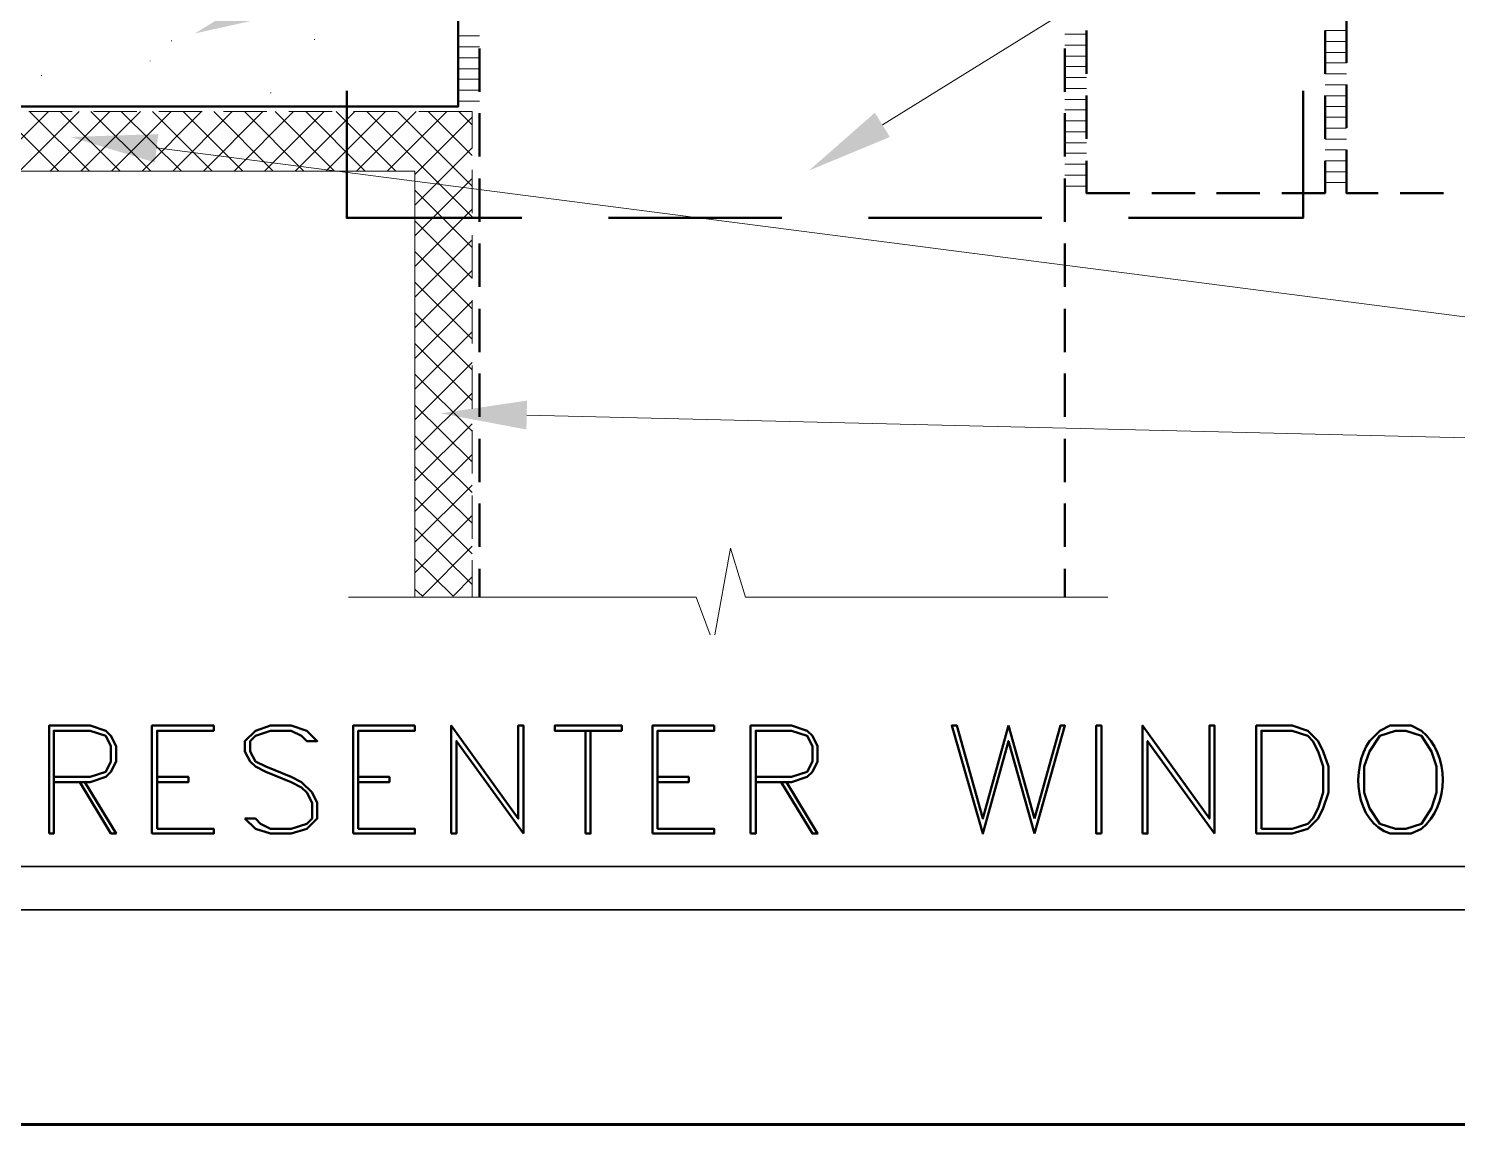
# Model space of a CAD drawing. Header units: inches. Extents: x 5 to 516, y -193 to 129.
# Drawn here: x 48.22 to 50.967, y -193.185 to -191.079 of the extents above; entities that cross this region are included whole.
import ezdxf

# ---------------------------------------------------------------- set-up
doc = ezdxf.new("R2010")
doc.units = ezdxf.units.IN
doc.header["$MEASUREMENT"] = 0
doc.layers.add('PDF7_Geometry', color=7, linetype='Continuous')
doc.layers.add('PDF7_Solid Fills', color=7, linetype='Continuous')

msp = doc.modelspace()

# ---------------------------------------------------------------- linework, layer by layer
at = {"layer": 'PDF7_Geometry', "lineweight": 15}
for points in [[(49.8613302, -191.2635622), (53.1935527, -189.1991175), (53.6935528, -189.1991175)], [(48.4946637, -191.1024511), (48.4946637, -191.10134)], [(48.7691083, -191.100229), (48.7691083, -191.0991179)], [(49.045775, -191.0924512), (49.0868861, -191.0924512)], [(50.2535535, -191.0891177), (50.2124423, -191.0891177)], [(50.7535535, -191.0824511), (50.7124424, -191.0824511)], [(50.7535535, -191.1035622), (50.7124424, -191.1035622)], [(49.045775, -191.1135623), (49.0868861, -191.1135623)], [(50.2535535, -191.1102288), (50.2124423, -191.1102288)], [(50.2535535, -191.1313399), (50.2124423, -191.1313399)], [(50.7535535, -191.1246733), (50.7124424, -191.1246733)], [(48.4535531, -191.1413401), (48.4535531, -191.140229)], [(49.045775, -191.1346734), (49.0868861, -191.1346734)], [(49.045775, -191.1557845), (49.0868861, -191.1557845)], [(50.2535535, -191.15134), (50.2124423, -191.15134)], [(50.7535535, -191.1446733), (50.7124424, -191.1446733)], [(48.2446636, -191.1691179), (48.2446636, -191.1680068)], [(49.045775, -191.1757846), (49.0868861, -191.1757846)], [(50.2535535, -191.1724511), (50.2124423, -191.1724511)], [(50.7535535, -191.1657844), (50.7124424, -191.1657844)], [(50.7535535, -191.1868955), (50.7124424, -191.1868955)], [(48.6857749, -191.202451), (48.6857749, -191.2013399)], [(49.045775, -191.1968957), (49.0868861, -191.1968957)], [(50.2535535, -191.1935622), (50.2124423, -191.1935622)], [(50.7535535, -191.2080066), (50.7124424, -191.2080066)], [(48.9624417, -192.1713401), (48.9624417, -191.3524511), (45.129108, -191.3524511), (45.129108, -191.2380067)], [(48.1435532, -191.3524511), (48.2579977, -191.2380067)], [(48.2779968, -191.3524511), (48.1624412, -191.2380067)], [(48.202442, -191.3524511), (48.3168865, -191.2380067)], [(48.2202191, -191.2380068), (48.3035524, -191.2380068)], [(48.3368866, -191.3524511), (48.2213311, -191.2380067)], [(48.2613308, -191.3524511), (48.3757752, -191.2380067)], [(48.3957754, -191.3524511), (48.2802198, -191.2380067)], [(48.3202195, -191.3524511), (48.434664, -191.2380067)], [(48.4546642, -191.3524511), (48.3391086, -191.2380067)], [(48.3446641, -191.2380068), (48.4279974, -191.2380068)], [(48.3791083, -191.3524511), (48.4935527, -191.2380067)], [(48.5135529, -191.3524511), (48.3979973, -191.2380067)], [(48.437997, -191.3524511), (48.5524415, -191.2380067)], [(48.5724417, -191.3524511), (48.4579972, -191.2380067)], [(48.4702191, -191.2380068), (48.5535524, -191.2380068)], [(48.4968858, -191.3524511), (48.6113302, -191.2380067)], [(48.6313304, -191.3524511), (48.516886, -191.2380067)], [(48.5557746, -191.3524511), (48.670219, -191.2380067)], [(48.6902192, -191.3524511), (48.5757747, -191.2380067)], [(48.5946641, -191.2380068), (48.6779975, -191.2380068)], [(48.6146644, -191.3524511), (48.7291089, -191.2380067)], [(48.7491091, -191.3524511), (48.6346646, -191.2380067)], [(48.6735532, -191.3524511), (48.7879977, -191.2380067)], [(48.8079967, -191.3524511), (48.6935523, -191.2380067)], [(48.7202191, -191.2380068), (48.8035524, -191.2380068)], [(48.732442, -191.3524511), (48.8468864, -191.2380067)], [(48.8668866, -191.3524511), (48.7524421, -191.2380067)], [(48.7913307, -191.3524511), (48.9057752, -191.2380067)], [(48.9257754, -191.3524511), (48.8113309, -191.2380067)], [(48.8446641, -191.2380068), (48.9279975, -191.2380068)], [(48.8502195, -191.3524511), (48.9646639, -191.2380067)], [(49.0724417, -191.440229), (48.8702195, -191.2380068)], [(48.9091082, -191.3524511), (49.0235527, -191.2380067)], [(49.0724417, -191.38134), (48.9291084, -191.2380066)], [(48.9702191, -191.2380068), (49.0724414, -191.2380068)], [(49.0724417, -191.3224512), (48.9879973, -191.2380068)], [(49.045775, -191.2180068), (49.0868861, -191.2180068)], [(49.0724417, -191.2635622), (49.0468862, -191.2380066)], [(49.0724417, -191.3091179), (49.0724417, -191.2380067)], [(50.2535535, -191.2146733), (50.2124423, -191.2146733)], [(50.2535535, -191.2346733), (50.2124423, -191.2346733)], [(50.7535535, -191.2280066), (50.7124424, -191.2280066)], [(48.9624417, -191.3591178), (49.0724417, -191.2491178)], [(50.2535535, -191.2557844), (50.2124423, -191.2557844)], [(50.7535535, -191.2491177), (50.7124424, -191.2491177)], [(50.2535535, -191.2768955), (50.2124423, -191.2768955)], [(50.7535535, -191.2702288), (50.7124424, -191.2702288)], [(50.7535535, -191.29134), (50.7124424, -191.29134)], [(48.4657748, -191.3080068), (53.193553, -191.9180068), (53.6935528, -191.9180068)], [(48.9624417, -191.4180066), (49.0724417, -191.3080066)], [(50.2535535, -191.2980066), (50.2124423, -191.2980066)], [(50.2535535, -191.3180067), (50.2124423, -191.3180067)], [(50.7535535, -191.31134), (50.7124424, -191.31134)], [(49.0724417, -191.4335623), (49.0724417, -191.350229)], [(50.2535535, -191.3391178), (50.2124423, -191.3391178)], [(50.7535535, -191.3324511), (50.7124424, -191.3324511)], [(48.9624417, -191.4768956), (49.0724417, -191.3668956)], [(50.2535535, -191.3602289), (50.2124423, -191.3602289)], [(50.7535535, -191.3535622), (50.7124424, -191.3535622)], [(50.7535535, -191.3746733), (50.7124424, -191.3746733)], [(49.0724417, -191.4991178), (48.9624417, -191.3891178)], [(50.2535535, -191.38134), (50.2124423, -191.38134)], [(48.9624417, -191.5357844), (49.0724417, -191.4257843)], [(49.0724417, -191.5580068), (48.9624417, -191.4480068)], [(48.9624417, -191.5946734), (49.0724417, -191.4846734)], [(49.0724417, -191.5591179), (49.0724417, -191.4757845)], [(49.0724417, -191.6168956), (48.9624417, -191.5068956)], [(48.9624417, -191.6535622), (49.0724417, -191.5435621)], [(49.0724417, -191.6757846), (48.9624417, -191.5657846)], [(48.9624417, -191.7124512), (49.0724417, -191.6024512)], [(49.0724417, -191.7346734), (48.9624417, -191.6246734)], [(49.0724417, -191.6835624), (49.0724417, -191.600229)], [(48.9624417, -191.77134), (49.0724417, -191.6613399)], [(49.0724417, -191.7935624), (48.9624417, -191.6835624)], [(48.9624417, -191.830229), (49.0724417, -191.720229)], [(49.0724417, -191.8091179), (49.0724417, -191.7257846)], [(49.0724417, -191.8524512), (48.9624417, -191.7424512)], [(48.9624417, -191.8891178), (49.0724417, -191.7791177)], [(49.0724417, -191.9113399), (48.9624417, -191.802451)], [(48.9624417, -191.9480068), (49.0724417, -191.8380068)], [(49.1779975, -191.8213402), (53.1935533, -191.9180069), (53.6935533, -191.9180069)], [(49.0724417, -191.970229), (48.9624417, -191.8613401)], [(49.0724417, -191.9335624), (49.0724417, -191.850229)], [(48.9624417, -192.0068956), (49.0724417, -191.8968955)], [(49.0724417, -192.0291177), (48.9624417, -191.9202288)], [(48.9624417, -192.0657846), (49.0724417, -191.9557846)], [(49.0724417, -192.0880068), (48.9624417, -191.9791179)], [(49.0724417, -192.0591179), (49.0724417, -191.9757846)], [(48.9624417, -192.1246734), (49.0724417, -192.0146733)], [(49.0724417, -192.1468955), (48.9624417, -192.0380066)], [(48.9624422, -192.1557846), (48.9768866, -192.169118), (49.0724422, -192.0735624)], [(50.294664, -192.1713401), (49.5979973, -192.1713401), (49.5691084, -192.0768956), (49.5391084, -192.2435623)], [(48.9624421, -192.0968957), (49.0357754, -192.169118), (49.0724421, -192.1324513)], [(49.0724417, -192.1713401), (49.0724417, -192.100229)], [(49.530219, -192.2435622), (49.5035523, -192.17134), (48.8346634, -192.17134)]]:
    msp.add_lwpolyline(points, dxfattribs=at)
at = {"layer": 'PDF7_Geometry', "lineweight": 50}
for points in [[(49.045775, -190.8946733), (49.045775, -191.2280066), (43.45133, -191.2280066)], [(50.7535535, -191.06134), (50.7535535, -191.1446733)], [(50.2535535, -191.0824511), (50.2535535, -191.1657844)], [(50.7124418, -191.1657844), (50.7124418, -191.0824511)], [(49.0868867, -191.1168955), (49.0868867, -191.2002289)], [(50.2124418, -191.2002289), (50.2124418, -191.1168955)], [(50.7535535, -191.1857844), (50.7535535, -191.2691178)], [(49.1679979, -191.4424511), (48.8313312, -191.4424511), (48.8313312, -191.1980067)], [(50.2535535, -191.2068955), (50.2535535, -191.2902289)], [(50.6702202, -191.1980067), (50.6702202, -191.4424512), (50.3346646, -191.4424512)], [(50.7124418, -191.2902289), (50.7124418, -191.2068955)], [(49.0868867, -191.24134), (49.0868867, -191.3246733)], [(50.2124418, -191.3246733), (50.2124418, -191.24134)], [(50.7535535, -191.31134), (50.7535535, -191.3946733), (50.8146646, -191.3946733)], [(50.3368868, -191.3946733), (50.2535535, -191.3946733), (50.2535535, -191.3324511)], [(50.7124418, -191.3324511), (50.7124418, -191.3946733), (50.6291085, -191.3946733)], [(49.0868867, -191.3668955), (49.0868867, -191.4502289)], [(50.2124418, -191.4502289), (50.2124418, -191.3668955)], [(50.4624418, -191.3946733), (50.3791084, -191.3946733)], [(50.5868868, -191.3946733), (50.5035535, -191.3946733)], [(50.856886, -191.3946733), (50.9402194, -191.3946733)], [(49.6679979, -191.4424511), (49.3346646, -191.4424511)], [(50.167998, -191.4424511), (49.8346646, -191.4424511)], [(49.0868867, -191.49134), (49.0868867, -191.5746734)], [(50.2124418, -191.5746734), (50.2124418, -191.49134)], [(49.0868867, -191.6168956), (49.0868867, -191.7002289)], [(50.2124418, -191.7002289), (50.2124418, -191.6168956)], [(49.0868867, -191.74134), (49.0868867, -191.8246734)], [(50.2124418, -191.8246734), (50.2124418, -191.74134)], [(49.0868867, -191.8668956), (49.0868867, -191.9502289)], [(50.2124418, -191.9502289), (50.2124418, -191.8668956)], [(49.0868867, -191.9913401), (49.0868867, -192.0746734)], [(50.2124418, -192.0746734), (50.2124418, -191.9913401)], [(49.0868867, -192.1168956), (49.0868867, -192.1713401)], [(50.2124418, -192.1713401), (50.2124418, -192.1168957)], [(48.2679975, -192.5268955), (48.3379975, -192.5268955), (48.3679975, -192.5168955), (48.3779975, -192.5068955), (48.3879975, -192.4868955), (48.3879975, -192.4580066), (48.3779975, -192.4380066), (48.3679975, -192.4280066), (48.3379975, -192.4180066), (48.2591086, -192.4180066), (48.2591086, -192.6257844)], [(48.5757752, -192.4180066), (48.4568863, -192.4180066), (48.4568863, -192.6257844)], [(48.5757748, -192.4180068), (48.5757748, -192.4280068), (48.4668859, -192.4280068), (48.4668859, -192.6168957)], [(48.962442, -192.4180066), (48.8435531, -192.4180066), (48.8435531, -192.6257844)], [(48.9624416, -192.4180068), (48.9624416, -192.4280068), (48.8535527, -192.4280068), (48.8535527, -192.6168957)], [(49.1713311, -192.6257844), (49.1713311, -192.4180066), (49.1613311, -192.4180066), (49.1613311, -192.5968955), (49.0324422, -192.4180066), (49.0324422, -192.6257844)], [(49.5379968, -192.4180066), (49.4191079, -192.4180066), (49.4191079, -192.6257844)], [(49.5379975, -192.4180068), (49.5379975, -192.4280068), (49.4291086, -192.4280068), (49.4291086, -192.6168957)], [(49.617997, -192.5268955), (49.6868859, -192.5268955), (49.7168859, -192.5168955), (49.7268859, -192.5068955), (49.7368859, -192.4868955), (49.7368859, -192.4580066), (49.7268859, -192.4380066), (49.7168859, -192.4280066), (49.6868859, -192.4180066), (49.607997, -192.4180066), (49.607997, -192.6257844)], [(50.1535536, -192.6257845), (50.1035536, -192.4480067), (50.0546647, -192.6257845), (49.9946647, -192.4180067), (50.0046647, -192.4180067), (50.0546647, -192.5968956), (50.1035536, -192.4180067)], [(50.1035528, -192.4180066), (50.1535528, -192.5968955)], [(50.1535529, -192.6257844), (50.2124418, -192.4180066), (50.2035529, -192.4180066), (50.1535529, -192.5968955)], [(50.5002192, -192.6257844), (50.5002192, -192.4180066), (50.4902192, -192.4180066), (50.4902192, -192.5968955), (50.3613303, -192.4180066), (50.3613303, -192.6257844)], [(50.8979979, -192.4280066), (50.8779979, -192.4180066), (50.8379979, -192.4180066), (50.8179979, -192.4280066), (50.7979979, -192.4480066)], [(48.2679972, -192.5168957), (48.3379972, -192.5168957), (48.3679972, -192.5068957), (48.3779972, -192.4868957), (48.3779972, -192.4580068), (48.3679972, -192.4380068), (48.3379972, -192.4280068), (48.2679972, -192.4280068), (48.2679972, -192.6257846), (48.2591083, -192.6257846)], [(49.1713307, -192.6257846), (49.0424418, -192.4480068), (49.0424418, -192.6257846), (49.0324418, -192.6257846)], [(49.3002193, -192.4280068), (49.3002193, -192.6257846), (49.2902193, -192.6257846)], [(49.2902197, -192.4280068), (49.2902197, -192.6257846)], [(49.6179977, -192.5168957), (49.6868866, -192.5168957), (49.7168866, -192.5068957), (49.7268866, -192.4868957), (49.7268866, -192.4580068), (49.7168866, -192.4380068), (49.6868866, -192.4280068), (49.6179977, -192.4280068), (49.6179977, -192.6257846), (49.6079977, -192.6257846)], [(50.5002199, -192.6257846), (50.371331, -192.4480068), (50.371331, -192.6257846), (50.361331, -192.6257846)], [(48.3179974, -192.5268956), (48.3779974, -192.6257845), (48.3879974, -192.6257845), (48.3279974, -192.5268956)], [(48.4668859, -192.5168958), (48.5268859, -192.5168958), (48.5268859, -192.5268958), (48.4668859, -192.5268958)], [(48.8535527, -192.5168958), (48.9135527, -192.5168958), (48.9135527, -192.5268958), (48.8535527, -192.5268958)], [(49.4291086, -192.5168958), (49.4891086, -192.5168958), (49.4891086, -192.5268958), (49.4291086, -192.5268958)], [(49.6668858, -192.5268956), (49.7268858, -192.6257845), (49.7368858, -192.6257845), (49.6768858, -192.5268956)], [(48.4668859, -192.6168956), (48.5757748, -192.6168956), (48.5757748, -192.6257845), (48.4568859, -192.6257845)], [(48.8535527, -192.6168956), (48.9624416, -192.6168956), (48.9624416, -192.6257845), (48.8435527, -192.6257845)], [(49.4291086, -192.6168956), (49.5379975, -192.6168956), (49.5379975, -192.6257845), (49.4191086, -192.6257845)], [(50.8379979, -192.6257844), (50.8779979, -192.6257844), (50.8979979, -192.6168955)]]:
    msp.add_lwpolyline(points, dxfattribs=at)
for points in [[(48.6357747, -192.5968957), (48.6557747, -192.6168957), (48.6846636, -192.6257846), (48.7246636, -192.6257846), (48.7546636, -192.6168957), (48.7746636, -192.5968957), (48.7746636, -192.5668957), (48.7646636, -192.5468957), (48.7446636, -192.5268957), (48.7246636, -192.5168957), (48.6757747, -192.4968957), (48.6557747, -192.4868957), (48.6457747, -192.4680068), (48.6457747, -192.4480068), (48.6557747, -192.4380068), (48.6846636, -192.4280068), (48.7246636, -192.4280068), (48.7446636, -192.4380068), (48.7546636, -192.4480068), (48.7746636, -192.4480068), (48.7546636, -192.4280068), (48.7246636, -192.4180068), (48.6846636, -192.4180068), (48.6557747, -192.4280068), (48.6357747, -192.4480068), (48.6357747, -192.4680068), (48.6457747, -192.4868957), (48.6557747, -192.4968957), (48.6757747, -192.5068957), (48.7246636, -192.5268957), (48.7446636, -192.5368957), (48.7546636, -192.5468957), (48.7646636, -192.5668957), (48.7646636, -192.5968957), (48.7546636, -192.6068957), (48.7246636, -192.6168957), (48.6846636, -192.6168957), (48.6657747, -192.6068957), (48.6557747, -192.5968957)], [(49.3602198, -192.4280066), (49.2313309, -192.4280066), (49.2313309, -192.4180066), (49.3602198, -192.4180066)], [(50.2824416, -192.6257844), (50.2824416, -192.4180066), (50.2724416, -192.4180066), (50.2724416, -192.6257844)], [(50.5802193, -192.6257844), (50.6491082, -192.6257844), (50.6791082, -192.6168955), (50.6991082, -192.5968955), (50.7091082, -192.5768955), (50.7191082, -192.5468955), (50.7191082, -192.4968955), (50.7091082, -192.4680066), (50.6991082, -192.4480066), (50.6791082, -192.4280066), (50.6491082, -192.4180066), (50.5802193, -192.4180066)], [(50.59022, -192.6168957), (50.6491089, -192.6168957), (50.6791089, -192.6068957), (50.6891089, -192.5968957), (50.6991089, -192.5768957), (50.7091089, -192.5468957), (50.7091089, -192.4968957), (50.6991089, -192.4680068), (50.6891089, -192.4480068), (50.6791089, -192.4380068), (50.6491089, -192.4280068), (50.59022, -192.4280068)], [(50.8479975, -192.4280068), (50.8179975, -192.4380068), (50.7979975, -192.4680068), (50.7879975, -192.4968957), (50.7879975, -192.5468957), (50.7979975, -192.5768957), (50.8179975, -192.6068957), (50.8479975, -192.6168957), (50.8679975, -192.6168957), (50.8979975, -192.6068957), (50.9168864, -192.5768957), (50.9268864, -192.5468957), (50.9268864, -192.4968957), (50.9168864, -192.4680068), (50.8979975, -192.4380068), (50.8679975, -192.4280068)]]:
    msp.add_lwpolyline(points, close=True, dxfattribs=at)
at = {"layer": 'PDF7_Geometry', "lineweight": 35}
for points in [[(44.6502194, -192.6891178), (53.2613312, -192.6891178)], [(44.6502194, -192.7724511), (53.2613312, -192.7724511)]]:
    msp.add_lwpolyline(points, dxfattribs=at)
at = {"layer": 'PDF7_Geometry', "lineweight": 60}
msp.add_lwpolyline([(14.9013258, -193.1846735), (59.9013294, -193.1846735)], dxfattribs=at)
at = {"layer": 'PDF7_Geometry', "lineweight": 50}
for points in [[(50.7979979, -192.4480066), (50.7608683, -192.4998585), (50.770146, -192.6046548), (50.8379979, -192.6257844)], [(50.8979979, -192.6168955), (50.9524609, -192.5705252), (50.9526646, -192.4743215), (50.8979979, -192.4280066)]]:
    msp.add_open_spline(points, degree=3, dxfattribs=at)
at = {"layer": 'PDF7_Solid Fills', "lineweight": 50, "transparency": 33554559}
for points in [[(48.7035531, -191.0513401), (48.5391087, -191.0880068), (48.6835531, -190.9991179)], [(49.8757752, -191.2868957), (49.7202196, -191.3513401), (49.8468863, -191.240229)], [(48.4624416, -191.3357846), (48.3002194, -191.2868957), (48.4691083, -191.2813401)], [(49.1768864, -191.849118), (49.0113309, -191.8180069), (49.1779975, -191.7935624)]]:
    msp.add_solid(points, dxfattribs=at)

doc.saveas('drawing.dxf')
